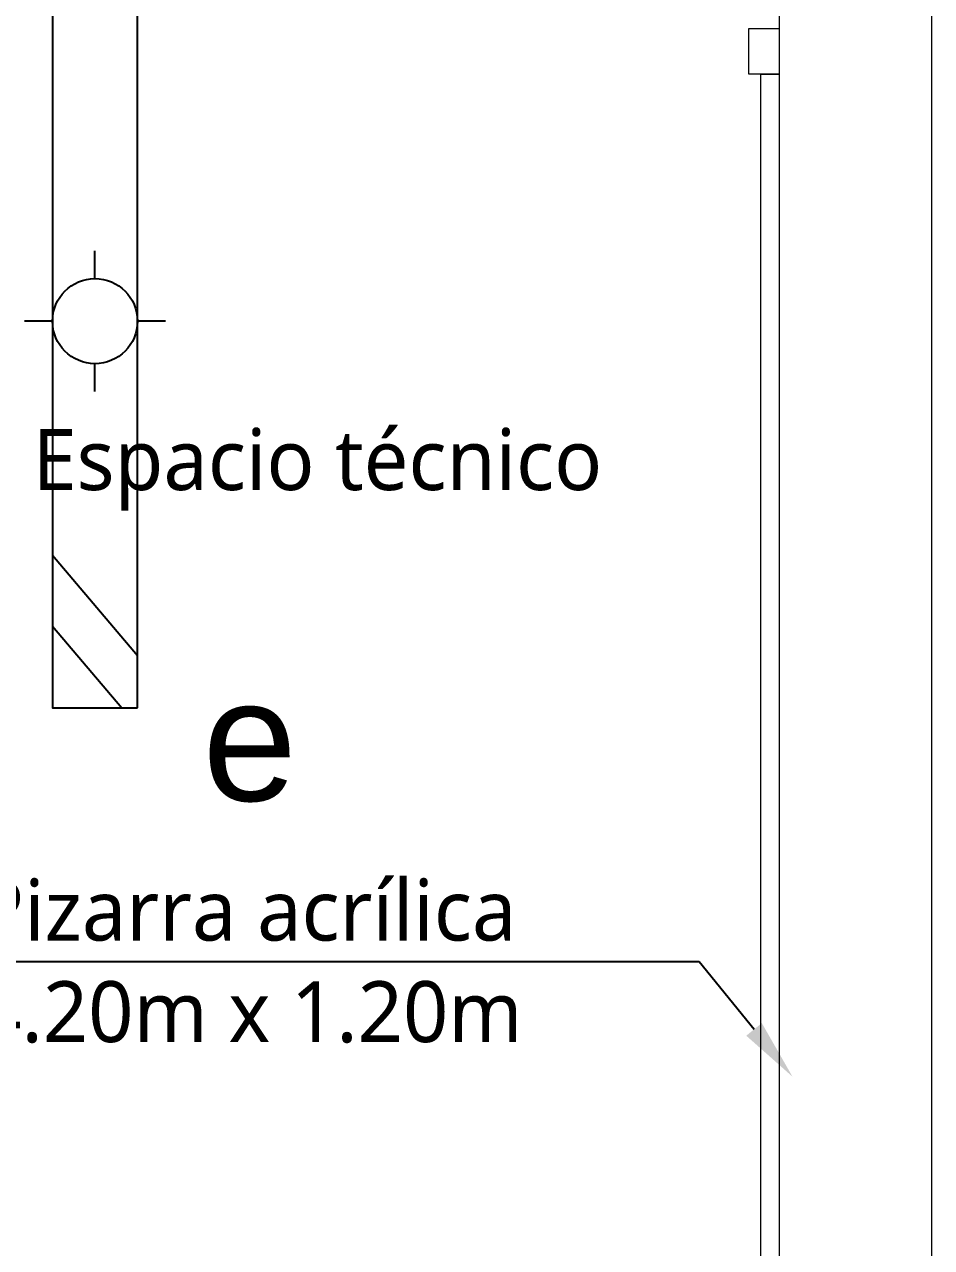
# Model space of a CAD drawing. Header units: metres. Extents: x -17 to 101, y 0 to 79.
# Drawn here: x 14.281 to 15.77, y 49.367 to 51.375 of the extents above; entities that cross this region are included whole.
import ezdxf
from ezdxf import colors
from ezdxf.entities.mleader import LeaderData, LeaderLine
from ezdxf.math import Vec2, Vec3

# ---------------------------------------------------------------- set-up
doc = ezdxf.new("R2010")
doc.units = ezdxf.units.M
doc.set_wipeout_variables(frame=1)
doc.layers.add('ALUMBRADO', color=1, linetype='Continuous', lineweight=30)
doc.layers.add('Cotas varias El', color=253, linetype='Continuous', lineweight=13)
doc.styles.add('Generales', font='trebuc.ttf', dxfattribs={"height": 0.1})
doc.styles.get("Standard").update_dxf_attribs({"font": 'arial.ttf'})

# ---------------------------------------------------------------- blocks, each defined once
blk = doc.blocks.new('ADOSADO')
at = {"color": 1, "lineweight": 25}
blk.add_wipeout([(-0.63, 0.015), (0.64, 0.015), (0.64, 0.155), (-0.63, 0.155)], dxfattribs=at).dxf.layer = 'ALUMBRADO'
at = {"layer": 'ALUMBRADO', "lineweight": 25}
for points in [[(0.005, 0.1548), (0.005, 0.2007)], [(-0.4959, 0.155), (-0.63, 0.0409)], [(-0.3794, 0.155), (-0.5438, 0.015)], [(-0.1107, 0.085), (-0.0648, 0.085)], [(0.0748, 0.085), (0.1207, 0.085)], [(0.005, -0.0307), (0.005, 0.0152)]]:
    blk.add_lwpolyline(points, dxfattribs=at)
at = {"layer": 'ALUMBRADO', "color": 1, "lineweight": 25}
blk.add_lwpolyline([(-0.63, 0.015), (0.64, 0.015), (0.64, 0.155), (-0.63, 0.155)], close=True, dxfattribs=at)
at = {"layer": 'ALUMBRADO', "lineweight": 25}
blk.add_circle((0.005, 0.085), 0.0698, dxfattribs=at)

msp = doc.modelspace()

# ---------------------------------------------------------------- linework, layer by layer
at = {"layer": 'Cotas varias El', "ltscale": 0.05}
for p, q in [((15.5199, 52.4681), (15.5199, 46.0681)), ((15.7699, 52.4681), (15.7699, 46.0681))]:
    msp.add_line(p, q, dxfattribs=at)
at = {"layer": 'Cotas varias El', "linetype": 'Continuous'}
for p, q in [((15.4699, 51.2931), (15.4699, 51.3681)), ((15.4699, 51.3681), (15.5199, 51.3681)), ((15.5199, 51.3681), (15.5199, 51.2931)), ((15.5199, 51.2931), (15.4699, 51.2931)), ((15.4899, 47.2431), (15.4899, 51.2931)), ((15.4899, 51.2931), (15.5199, 51.2931)), ((15.5199, 51.2931), (15.5199, 47.2431))]:
    msp.add_line(p, q, dxfattribs=at)

# ---------------------------------------------------------------- block references
at = {"layer": 'ALUMBRADO', "lineweight": 25, "rotation": 90}
msp.add_blockref('ADOSADO', (14.4816, 50.8829), dxfattribs=at)

# ---------------------------------------------------------------- texts
at = {"layer": 'ALUMBRADO', "color": 102, "lineweight": 25}
msp.add_text('e', height=0.2, rotation=0.0215, dxfattribs=at).set_placement((14.573, 50.1004, 6632.0928))

# ---------------------------------------------------------------- leaders
at = {"layer": 'Cotas varias El'}
ml = msp.add_multileader_mtext('Standard', dxfattribs=at)
ml.set_content('{\\H0.86957x;Pizarra acrílica\\P4.20m x 1.20m} ', color=256, style='Generales')
ml.set_leader_properties()
ml.build(insert=Vec2(0, 0))
ml.multileader.update_dxf_attribs({"text_right_attachment_type": 6, "dogleg_length": 0.1826, "arrow_head_size": 0.1})
ctx = ml.context
ctx.base_point, ctx.char_height, ctx.arrow_head_size, ctx.landing_gap_size, ctx.plane_origin = Vec3(14.1115, 49.913), 0.115, 0.1, 0.09, Vec3(15.3808, 50.5942)
ctx.right_attachment = 6
notes = []
notes.append((ctx, [(1, (1, 1, 0), (15.3884, 49.8361), (-1, 0), 0.1826, [(0, [(15.5416, 49.6477)], 0, [])])]))
ctx.mtext.insert, ctx.mtext.flow_direction = Vec3(14.2015, 49.9711), 5
for ctx, leaders in notes:
    for number, flags, end, landing, length, lines in leaders:
        leader = LeaderData()
        leader.index, (leader.has_last_leader_line, leader.has_dogleg_vector, leader.attachment_direction) = number, flags
        leader.last_leader_point, leader.dogleg_vector, leader.dogleg_length = Vec3(end), Vec3(landing), length
        for number, points, colour, breaks in lines:
            line = LeaderLine()
            line.index, line.vertices, line.color, line.breaks = number, Vec3.list(points), colors.encode_raw_color(colour), breaks
            leader.lines.append(line)
        ctx.leaders.append(leader)

# ---------------------------------------------------------------- next in the draw order: leaders
ml = msp.add_multileader_mtext('Standard', dxfattribs=at)
ml.set_content('{\\H0.86957x;Espacio técnico} ', color=256, style='Generales')
ml.set_leader_properties()
ml.build(insert=Vec2(0, 0))
ml.multileader.update_dxf_attribs({"text_right_attachment_type": 6, "dogleg_length": 0.1826, "arrow_head_size": 0.1})
ctx = ml.context
ctx.base_point, ctx.char_height, ctx.arrow_head_size, ctx.landing_gap_size, ctx.plane_origin = Vec3(14.204, 50.6389), 0.115, 0.1, 0.09, Vec3(15.4733, 51.3202)
ctx.right_attachment = 6
notes = []
notes.append((ctx, [(0, (1, 1, 0), (14.0214, 50.6389), (1, 0), 0.1826, [(0, [(13.829, 50.4638)], 0, [])])]))
ctx.mtext.insert, ctx.mtext.flow_direction = Vec3(14.294, 50.7106), 5
for ctx, leaders in notes:
    for number, flags, end, landing, length, lines in leaders:
        leader = LeaderData()
        leader.index, (leader.has_last_leader_line, leader.has_dogleg_vector, leader.attachment_direction) = number, flags
        leader.last_leader_point, leader.dogleg_vector, leader.dogleg_length = Vec3(end), Vec3(landing), length
        for number, points, colour, breaks in lines:
            line = LeaderLine()
            line.index, line.vertices, line.color, line.breaks = number, Vec3.list(points), colors.encode_raw_color(colour), breaks
            leader.lines.append(line)
        ctx.leaders.append(leader)

doc.saveas('drawing.dxf')
